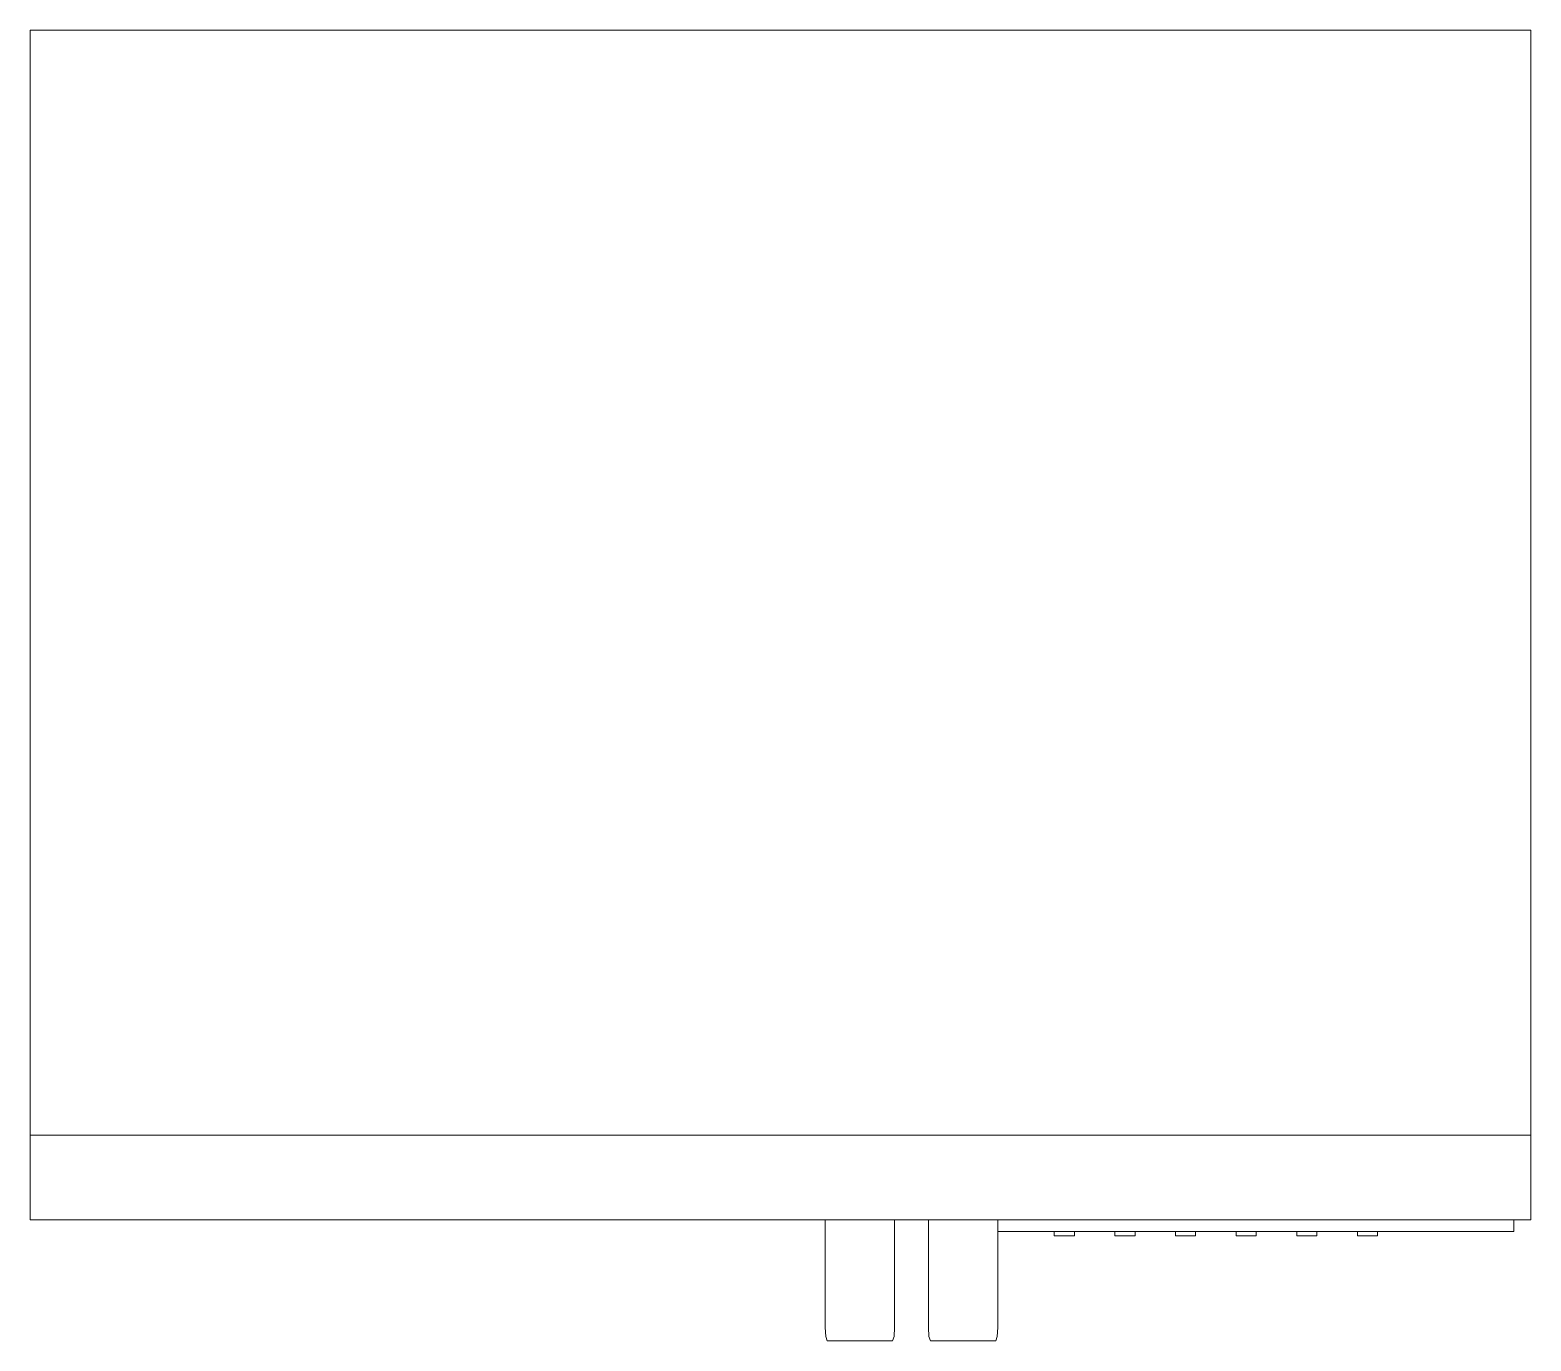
# Model space of a CAD drawing. Header units: millimetres. Extents: x 0 to 908, y -73 to 720.
import ezdxf

# ---------------------------------------------------------------- set-up
doc = ezdxf.new("R2010")
doc.units = ezdxf.units.MM
doc.layers.add('ceco.net 253', color=7, linetype='Continuous', plot=False)

msp = doc.modelspace()

# ---------------------------------------------------------------- linework, layer by layer
at = {"layer": 'ceco.net 253', "color": 0, "linetype": 'Continuous', "lineweight": 0}
for p, q in [((907.98, 720), (0, 720)), ((0, 720), (0, 0)), ((907.98, 0), (907.98, 720)), ((0, 51.25), (907.98, 51.25)), ((907.98, 0), (0, 0)), ((481.07, 0), (481.07, -65)), ((522.96, -60.24), (522.96, 0)), ((543.51, 0), (543.51, -21.31)), ((585.39, -62.84), (585.39, 0)), ((897.61, -7.02), (897.61, 0)), ((585.39, -7.02), (897.61, -7.02)), ((619.53, -7.02), (619.53, -9.53)), ((631.77, -9.53), (631.77, -7.02)), ((656.22, -7.02), (656.22, -9.53)), ((668.45, -9.53), (668.45, -7.02)), ((692.9, -7.02), (692.9, -9.53)), ((705.13, -9.53), (705.13, -7.02)), ((729.58, -7.02), (729.58, -9.53)), ((741.81, -9.53), (741.81, -7.02)), ((766.26, -7.02), (766.26, -9.53)), ((778.49, -9.53), (778.49, -7.02)), ((802.94, -7.02), (802.94, -9.53)), ((815.18, -9.53), (815.18, -7.02)), ((619.53, -9.53), (631.77, -9.53)), ((656.22, -9.53), (668.45, -9.53)), ((692.9, -9.53), (705.13, -9.53)), ((729.58, -9.53), (741.81, -9.53)), ((766.26, -9.53), (778.49, -9.53)), ((802.94, -9.53), (815.18, -9.53)), ((543.51, -21.31), (543.51, -28.53)), ((543.51, -28.53), (543.51, -65)), ((522.96, -62.84), (522.96, -60.24)), ((522.96, -65), (522.96, -62.84)), ((585.39, -65), (585.39, -62.84)), ((481.07, -65), (481.37, -70.45)), ((481.37, -70.45), (482.26, -73.21)), ((521.78, -73.21), (522.66, -70.45)), ((522.66, -70.45), (522.96, -65)), ((543.51, -65), (543.8, -70.45)), ((543.8, -70.45), (544.69, -73.21)), ((584.21, -73.21), (585.09, -70.45)), ((585.09, -70.45), (585.39, -65)), ((482.26, -73.21), (521.78, -73.21)), ((544.69, -73.21), (584.21, -73.21))]:
    msp.add_line(p, q, dxfattribs=at)

doc.saveas('drawing.dxf')
